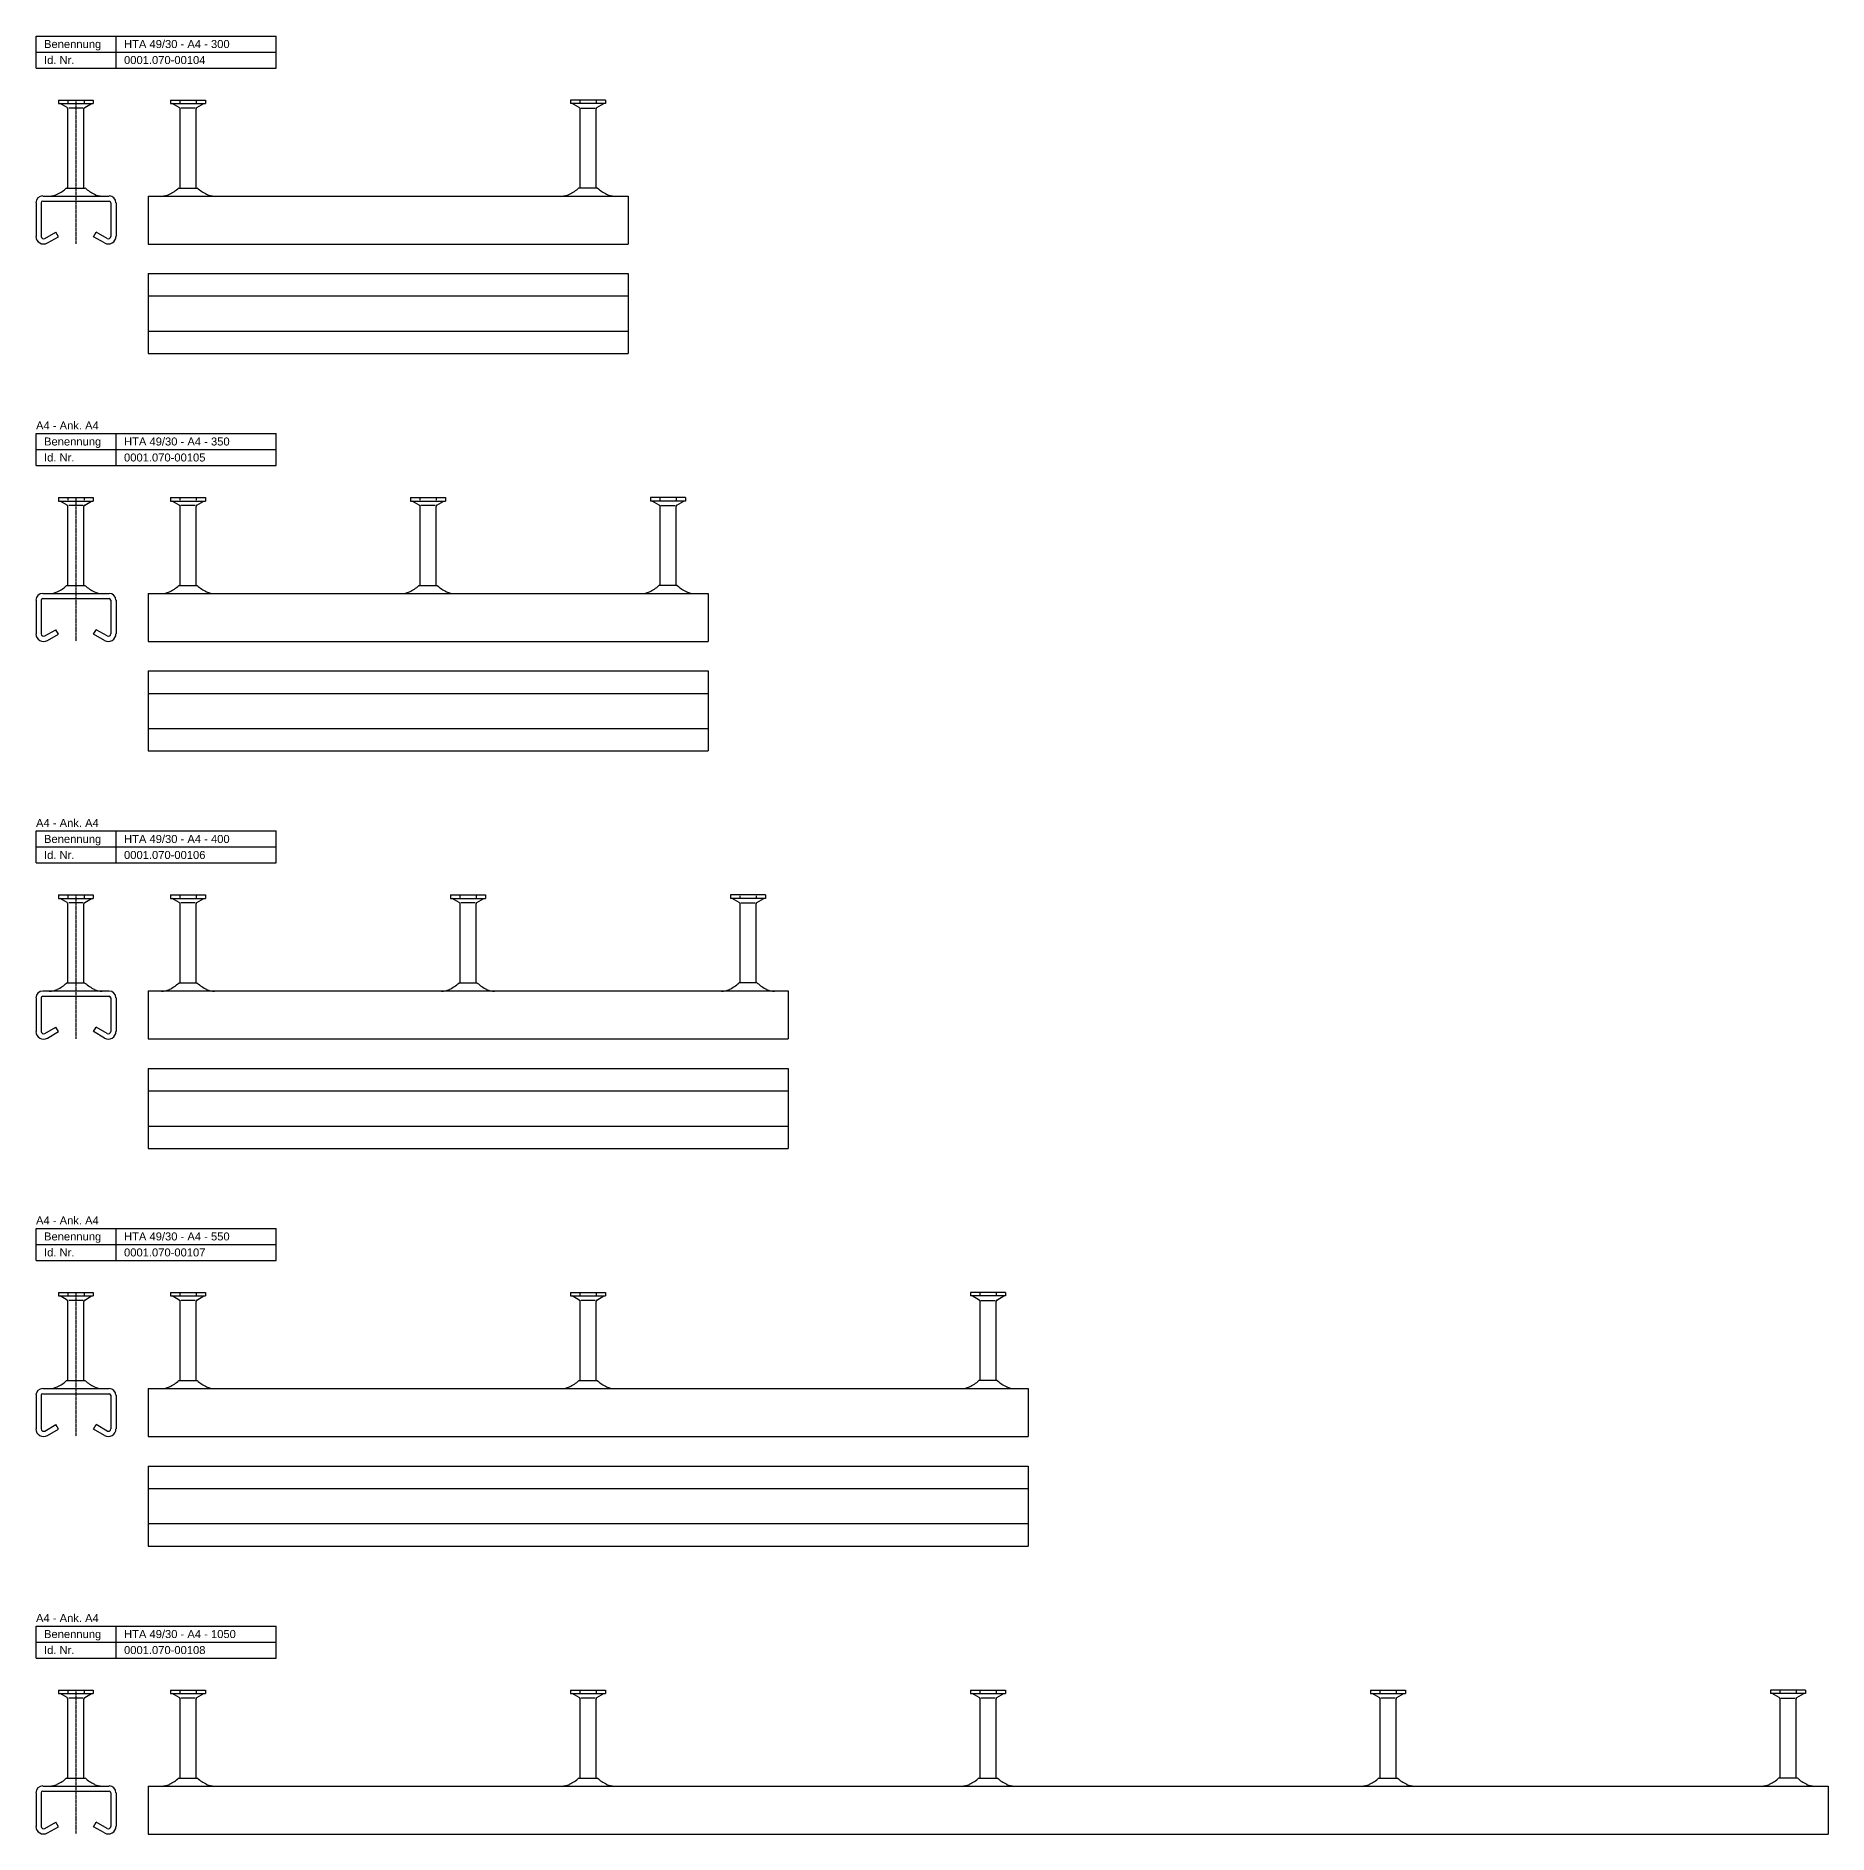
# Model space of a CAD drawing. Header units: millimetres. Extents: x -466 to 5678, y -7065 to 2232.
# Drawn here: x -465 to 655, y -3552 to -2428 of the extents above; entities that cross this region are included whole.
import ezdxf

# ---------------------------------------------------------------- set-up
doc = ezdxf.new("R2010")
doc.units = ezdxf.units.MM
doc.linetypes.add('MITTE2', pattern=[1.125, 0.75, -0.125, 0.125, -0.125])
doc.layers.add('HALFEN', color=2, linetype='CONTINUOUS')
doc.styles.add('ARIAL50', font='ARIAL.TTF', dxfattribs={"height": 5})

msp = doc.modelspace()

# ---------------------------------------------------------------- linework, layer by layer
at = {"layer": 'HALFEN'}
for p, q in [((-464.7, -2428.5), (-314.7, -2428.5)), ((-464.7, -2448.5), (-464.7, -2428.5)), ((-464.7, -2438.5), (-314.7, -2438.5)), ((-414.7, -2448.5), (-414.7, -2428.5)), ((-314.7, -2448.5), (-314.7, -2428.5)), ((-464.7, -2448.5), (-314.7, -2448.5)), ((-450.7, -2468.5), (-428.9, -2468.5)), ((-450.7, -2468.5), (-450.7, -2470.7)), ((-450.7, -2470.7), (-428.9, -2470.7)), ((-445.3, -2473.2), (-449.7, -2470.7)), ((-444.9, -2469), (-444.9, -2470.2)), ((-434.7, -2469), (-434.7, -2470.2)), ((-434.3, -2473.2), (-430, -2470.7)), ((-428.9, -2468.5), (-428.9, -2470.7)), ((-380.7, -2468.5), (-358.8, -2468.5)), ((-380.7, -2468.5), (-380.7, -2470.7)), ((-380.7, -2470.7), (-358.8, -2470.7)), ((-375.2, -2473.2), (-379.6, -2470.7)), ((-374.8, -2469), (-374.8, -2470.2)), ((-364.7, -2469), (-364.7, -2470.2)), ((-364.2, -2473.2), (-359.9, -2470.7)), ((-358.8, -2468.5), (-358.8, -2470.7)), ((-108.8, -2468.5), (-130.7, -2468.5)), ((-130.7, -2468.5), (-130.7, -2470.7)), ((-108.8, -2470.7), (-130.7, -2470.7)), ((-125.2, -2473.2), (-129.6, -2470.7)), ((-124.8, -2469), (-124.8, -2470.2)), ((-114.7, -2469), (-114.7, -2470.2)), ((-114.2, -2473.2), (-109.9, -2470.7)), ((-108.8, -2468.5), (-108.8, -2470.7)), ((-444.8, -2523.5), (-444.8, -2474)), ((-435.3, -2473.5), (-444.3, -2473.5)), ((-434.8, -2523.5), (-434.8, -2474)), ((-374.7, -2523.5), (-374.7, -2474)), ((-365.2, -2473.5), (-374.3, -2473.5)), ((-364.7, -2523.5), (-364.7, -2474)), ((-124.7, -2523.5), (-124.7, -2474)), ((-124.3, -2473.5), (-115.2, -2473.5)), ((-114.7, -2523.5), (-114.7, -2474)), ((-445.6, -2523.5), (-434.1, -2523.5)), ((-375.5, -2523.5), (-364, -2523.5)), ((-114, -2523.5), (-125.5, -2523.5)), ((-464.7, -2532.7), (-464.7, -2553.7)), ((-461.5, -2532.7), (-461.5, -2553.7)), ((-460.5, -2528.5), (-419, -2528.5)), ((-460.5, -2531.7), (-419, -2531.7)), ((-418, -2532.7), (-418, -2553.7)), ((-414.7, -2532.7), (-414.7, -2553.7)), ((-394.7, -2528.5), (-94.7, -2528.5)), ((-394.7, -2528.5), (-394.7, -2558.5)), ((-94.7, -2528.5), (-94.7, -2553.7)), ((-459.2, -2555), (-452.4, -2551)), ((-457.6, -2557.8), (-450.7, -2553.9)), ((-450.7, -2553.9), (-452.4, -2551)), ((-428.7, -2553.9), (-427.1, -2551)), ((-421.9, -2557.8), (-428.7, -2553.9)), ((-420.2, -2555), (-427.1, -2551)), ((-394.7, -2558.5), (-94.7, -2558.5)), ((-94.7, -2553.7), (-94.7, -2558.5)), ((-394.7, -2576.9), (-94.7, -2576.9)), ((-394.7, -2576.9), (-394.7, -2626.9)), ((-94.7, -2576.9), (-94.7, -2626.9)), ((-394.7, -2590.9), (-94.7, -2590.9)), ((-394.7, -2612.9), (-94.7, -2612.9)), ((-394.7, -2626.9), (-94.7, -2626.9)), ((-464.7, -2676.9), (-314.7, -2676.9)), ((-464.7, -2696.9), (-464.7, -2676.9)), ((-414.7, -2696.9), (-414.7, -2676.9)), ((-314.7, -2696.9), (-314.7, -2676.9)), ((-464.7, -2686.9), (-314.7, -2686.9)), ((-464.7, -2696.9), (-314.7, -2696.9)), ((-450.7, -2716.9), (-428.9, -2716.9)), ((-450.7, -2716.9), (-450.7, -2719.1)), ((-450.7, -2719.1), (-428.9, -2719.1)), ((-445.3, -2721.6), (-449.7, -2719.1)), ((-444.9, -2717.4), (-444.9, -2718.6)), ((-434.7, -2717.4), (-434.7, -2718.6)), ((-434.3, -2721.6), (-430, -2719.1)), ((-428.9, -2716.9), (-428.9, -2719.1)), ((-380.7, -2716.9), (-358.8, -2716.9)), ((-380.7, -2716.9), (-380.7, -2719.1)), ((-380.7, -2719.1), (-358.8, -2719.1)), ((-375.2, -2721.6), (-379.6, -2719.1)), ((-374.8, -2717.4), (-374.8, -2718.6)), ((-364.7, -2717.4), (-364.7, -2718.6)), ((-364.2, -2721.6), (-359.9, -2719.1)), ((-358.8, -2716.9), (-358.8, -2719.1)), ((-230.7, -2716.9), (-208.8, -2716.9)), ((-230.7, -2716.9), (-230.7, -2719.1)), ((-230.7, -2719.1), (-208.8, -2719.1)), ((-225.2, -2721.6), (-229.6, -2719.1)), ((-224.8, -2717.4), (-224.8, -2718.6)), ((-214.7, -2717.4), (-214.7, -2718.6)), ((-214.2, -2721.6), (-209.9, -2719.1)), ((-208.8, -2716.9), (-208.8, -2719.1)), ((-58.8, -2716.9), (-80.7, -2716.9)), ((-80.7, -2716.9), (-80.7, -2719.1)), ((-58.8, -2719.1), (-80.7, -2719.1)), ((-75.2, -2721.6), (-79.6, -2719.1)), ((-74.8, -2717.4), (-74.8, -2718.6)), ((-64.7, -2717.4), (-64.7, -2718.6)), ((-64.2, -2721.6), (-59.9, -2719.1)), ((-58.8, -2716.9), (-58.8, -2719.1)), ((-444.8, -2771.9), (-444.8, -2722.5)), ((-435.3, -2721.9), (-444.3, -2721.9)), ((-434.8, -2771.9), (-434.8, -2722.5)), ((-374.7, -2771.9), (-374.7, -2722.5)), ((-365.2, -2721.9), (-374.3, -2721.9)), ((-364.7, -2771.9), (-364.7, -2722.5)), ((-224.7, -2771.9), (-224.7, -2722.5)), ((-215.2, -2721.9), (-224.3, -2721.9)), ((-214.7, -2771.9), (-214.7, -2722.5)), ((-74.7, -2771.9), (-74.7, -2722.5)), ((-74.3, -2721.9), (-65.2, -2721.9)), ((-64.7, -2771.9), (-64.7, -2722.5)), ((-445.6, -2771.9), (-434.1, -2771.9)), ((-375.5, -2771.9), (-364, -2771.9)), ((-225.5, -2771.9), (-214, -2771.9)), ((-64, -2771.9), (-75.5, -2771.9)), ((-464.7, -2781.1), (-464.7, -2802.1)), ((-461.5, -2781.1), (-461.5, -2802.1)), ((-460.5, -2776.9), (-419, -2776.9)), ((-460.5, -2780.1), (-419, -2780.1)), ((-418, -2781.1), (-418, -2802.1)), ((-414.7, -2781.1), (-414.7, -2802.1)), ((-394.7, -2776.9), (-44.7, -2776.9)), ((-394.7, -2776.9), (-394.7, -2806.9)), ((-44.7, -2776.9), (-44.7, -2802.1)), ((-459.2, -2803.4), (-452.4, -2799.5)), ((-457.6, -2806.3), (-450.7, -2802.3)), ((-450.7, -2802.3), (-452.4, -2799.5)), ((-428.7, -2802.3), (-427.1, -2799.5)), ((-421.9, -2806.3), (-428.7, -2802.3)), ((-420.2, -2803.4), (-427.1, -2799.5)), ((-394.7, -2806.9), (-44.7, -2806.9)), ((-44.7, -2802.1), (-44.7, -2806.9)), ((-394.7, -2825.3), (-44.7, -2825.3)), ((-394.7, -2825.3), (-394.7, -2875.3)), ((-44.7, -2825.3), (-44.7, -2875.3)), ((-394.7, -2839.3), (-44.7, -2839.3)), ((-394.7, -2861.3), (-44.7, -2861.3)), ((-394.7, -2875.3), (-44.7, -2875.3)), ((-464.7, -2925.3), (-314.7, -2925.3)), ((-464.7, -2945.3), (-464.7, -2925.3)), ((-414.7, -2945.3), (-414.7, -2925.3)), ((-314.7, -2945.3), (-314.7, -2925.3)), ((-464.7, -2935.3), (-314.7, -2935.3)), ((-464.7, -2945.3), (-314.7, -2945.3)), ((-450.7, -2965.3), (-428.9, -2965.3)), ((-450.7, -2965.3), (-450.7, -2967.5)), ((-444.9, -2965.8), (-444.9, -2967)), ((-434.7, -2965.8), (-434.7, -2967)), ((-428.9, -2965.3), (-428.9, -2967.5)), ((-380.7, -2965.3), (-358.8, -2965.3)), ((-380.7, -2965.3), (-380.7, -2967.5)), ((-374.8, -2965.8), (-374.8, -2967)), ((-364.7, -2965.8), (-364.7, -2967)), ((-358.8, -2965.3), (-358.8, -2967.5)), ((-205.7, -2965.3), (-183.8, -2965.3)), ((-205.7, -2965.3), (-205.7, -2967.5)), ((-199.8, -2965.8), (-199.8, -2967)), ((-189.7, -2965.8), (-189.7, -2967)), ((-183.8, -2965.3), (-183.8, -2967.5)), ((-8.8, -2965.3), (-30.7, -2965.3)), ((-30.7, -2965.3), (-30.7, -2967.5)), ((-24.8, -2965.8), (-24.8, -2967)), ((-14.7, -2965.8), (-14.7, -2967)), ((-8.8, -2965.3), (-8.8, -2967.5)), ((-450.7, -2967.5), (-428.9, -2967.5)), ((-445.3, -2970), (-449.7, -2967.5)), ((-444.8, -3020.3), (-444.8, -2970.9)), ((-435.3, -2970.3), (-444.3, -2970.3)), ((-434.8, -3020.3), (-434.8, -2970.9)), ((-434.3, -2970), (-430, -2967.5)), ((-380.7, -2967.5), (-358.8, -2967.5)), ((-375.2, -2970), (-379.6, -2967.5)), ((-374.7, -3020.3), (-374.7, -2970.9)), ((-365.2, -2970.3), (-374.3, -2970.3)), ((-364.7, -3020.3), (-364.7, -2970.9)), ((-364.2, -2970), (-359.9, -2967.5)), ((-205.7, -2967.5), (-183.8, -2967.5)), ((-200.2, -2970), (-204.6, -2967.5)), ((-199.7, -3020.3), (-199.7, -2970.9)), ((-190.2, -2970.3), (-199.3, -2970.3)), ((-189.7, -3020.3), (-189.7, -2970.9)), ((-189.2, -2970), (-184.9, -2967.5)), ((-8.8, -2967.5), (-30.7, -2967.5)), ((-25.2, -2970), (-29.6, -2967.5)), ((-24.7, -3020.3), (-24.7, -2970.9)), ((-24.3, -2970.3), (-15.2, -2970.3)), ((-14.7, -3020.3), (-14.7, -2970.9)), ((-14.2, -2970), (-9.9, -2967.5)), ((-445.6, -3020.3), (-434.1, -3020.3)), ((-375.5, -3020.3), (-364, -3020.3)), ((-200.5, -3020.3), (-189, -3020.3)), ((-14, -3020.3), (-25.5, -3020.3)), ((-464.7, -3029.6), (-464.7, -3050.6)), ((-461.5, -3029.6), (-461.5, -3050.6)), ((-460.5, -3025.3), (-419, -3025.3)), ((-460.5, -3028.6), (-419, -3028.6)), ((-418, -3029.6), (-418, -3050.6)), ((-414.7, -3029.6), (-414.7, -3050.6)), ((-394.7, -3025.3), (5.3, -3025.3)), ((-394.7, -3025.3), (-394.7, -3055.3)), ((5.3, -3025.3), (5.3, -3050.6)), ((-459.2, -3051.9), (-452.4, -3047.9)), ((-457.6, -3054.7), (-450.7, -3050.7)), ((-450.7, -3050.7), (-452.4, -3047.9)), ((-428.7, -3050.7), (-427.1, -3047.9)), ((-421.9, -3054.7), (-428.7, -3050.7)), ((-420.2, -3051.9), (-427.1, -3047.9)), ((-394.7, -3055.3), (5.3, -3055.3)), ((5.3, -3050.6), (5.3, -3055.3)), ((-394.7, -3073.7), (5.3, -3073.7)), ((-394.7, -3073.7), (-394.7, -3123.7)), ((5.3, -3073.7), (5.3, -3123.7)), ((-394.7, -3087.7), (5.3, -3087.7)), ((-394.7, -3109.7), (5.3, -3109.7)), ((-394.7, -3123.7), (5.3, -3123.7)), ((-464.7, -3173.7), (-314.7, -3173.7)), ((-464.7, -3193.7), (-464.7, -3173.7)), ((-414.7, -3193.7), (-414.7, -3173.7)), ((-314.7, -3193.7), (-314.7, -3173.7)), ((-464.7, -3183.7), (-314.7, -3183.7)), ((-464.7, -3193.7), (-314.7, -3193.7)), ((-450.7, -3213.7), (-428.9, -3213.7)), ((-450.7, -3213.7), (-450.7, -3215.9)), ((-428.9, -3213.7), (-428.9, -3215.9)), ((-380.7, -3213.7), (-358.8, -3213.7)), ((-380.7, -3213.7), (-380.7, -3215.9)), ((-358.8, -3213.7), (-358.8, -3215.9)), ((-130.7, -3213.7), (-108.8, -3213.7)), ((-130.7, -3213.7), (-130.7, -3215.9)), ((-108.8, -3213.7), (-108.8, -3215.9)), ((141.2, -3213.7), (119.3, -3213.7)), ((119.3, -3213.7), (119.3, -3215.9)), ((141.2, -3213.7), (141.2, -3215.9)), ((-450.7, -3215.9), (-428.9, -3215.9)), ((-445.3, -3218.5), (-449.7, -3215.9)), ((-444.9, -3214.2), (-444.9, -3215.4)), ((-444.8, -3268.7), (-444.8, -3219.3)), ((-435.3, -3218.7), (-444.3, -3218.7)), ((-434.8, -3268.7), (-434.8, -3219.3)), ((-434.7, -3214.2), (-434.7, -3215.4)), ((-434.3, -3218.5), (-430, -3215.9)), ((-380.7, -3215.9), (-358.8, -3215.9)), ((-375.2, -3218.5), (-379.6, -3215.9)), ((-374.8, -3214.2), (-374.8, -3215.4)), ((-374.7, -3268.7), (-374.7, -3219.3)), ((-365.2, -3218.7), (-374.3, -3218.7)), ((-364.7, -3214.2), (-364.7, -3215.4)), ((-364.7, -3268.7), (-364.7, -3219.3)), ((-364.2, -3218.5), (-359.9, -3215.9)), ((-130.7, -3215.9), (-108.8, -3215.9)), ((-125.2, -3218.5), (-129.6, -3215.9)), ((-124.8, -3214.2), (-124.8, -3215.4)), ((-124.7, -3268.7), (-124.7, -3219.3)), ((-115.2, -3218.7), (-124.3, -3218.7)), ((-114.7, -3214.2), (-114.7, -3215.4)), ((-114.7, -3268.7), (-114.7, -3219.3)), ((-114.2, -3218.5), (-109.9, -3215.9)), ((141.2, -3215.9), (119.3, -3215.9)), ((124.8, -3218.5), (120.4, -3215.9)), ((125.2, -3214.2), (125.2, -3215.4)), ((125.3, -3268.7), (125.3, -3219.3)), ((125.7, -3218.7), (134.8, -3218.7)), ((135.3, -3214.2), (135.3, -3215.4)), ((135.3, -3268.7), (135.3, -3219.3)), ((135.8, -3218.5), (140.1, -3215.9)), ((-445.6, -3268.7), (-434.1, -3268.7)), ((-375.5, -3268.7), (-364, -3268.7)), ((-125.5, -3268.7), (-114, -3268.7)), ((136, -3268.7), (124.5, -3268.7)), ((-464.7, -3278), (-464.7, -3299)), ((-461.5, -3278), (-461.5, -3299)), ((-460.5, -3273.7), (-419, -3273.7)), ((-460.5, -3277), (-419, -3277)), ((-418, -3278), (-418, -3299)), ((-414.7, -3278), (-414.7, -3299)), ((-394.7, -3273.7), (155.3, -3273.7)), ((-394.7, -3273.7), (-394.7, -3303.7)), ((155.3, -3273.7), (155.3, -3299)), ((-459.2, -3300.3), (-452.4, -3296.3)), ((-457.6, -3303.1), (-450.7, -3299.1)), ((-450.7, -3299.1), (-452.4, -3296.3)), ((-428.7, -3299.1), (-427.1, -3296.3)), ((-421.9, -3303.1), (-428.7, -3299.1)), ((-420.2, -3300.3), (-427.1, -3296.3)), ((-394.7, -3303.7), (155.3, -3303.7)), ((155.3, -3299), (155.3, -3303.7)), ((-394.7, -3322.2), (155.3, -3322.2)), ((-394.7, -3322.2), (-394.7, -3372.2)), ((155.3, -3322.2), (155.3, -3372.2)), ((-394.7, -3336.2), (155.3, -3336.2)), ((-394.7, -3358.2), (155.3, -3358.2)), ((-394.7, -3372.2), (155.3, -3372.2)), ((-464.7, -3422.2), (-314.7, -3422.2)), ((-464.7, -3442.2), (-464.7, -3422.2)), ((-414.7, -3442.2), (-414.7, -3422.2)), ((-314.7, -3442.2), (-314.7, -3422.2)), ((-464.7, -3432.2), (-314.7, -3432.2)), ((-464.7, -3442.2), (-314.7, -3442.2)), ((-450.7, -3462.2), (-450.7, -3464.4)), ((-450.7, -3462.2), (-428.9, -3462.2)), ((-450.7, -3464.4), (-428.9, -3464.4)), ((-445.3, -3466.9), (-449.7, -3464.4)), ((-444.9, -3462.7), (-444.9, -3463.9)), ((-444.8, -3517.2), (-444.8, -3467.8)), ((-435.3, -3467.2), (-444.3, -3467.2)), ((-434.8, -3517.2), (-434.8, -3467.8)), ((-434.7, -3462.7), (-434.7, -3463.9)), ((-434.3, -3466.9), (-430, -3464.4)), ((-428.9, -3462.2), (-428.9, -3464.4)), ((-380.7, -3462.2), (-380.7, -3464.4)), ((-380.7, -3462.2), (-358.8, -3462.2)), ((-380.7, -3464.4), (-358.8, -3464.4)), ((-375.2, -3466.9), (-379.6, -3464.4)), ((-374.8, -3462.7), (-374.8, -3463.9)), ((-374.7, -3517.2), (-374.7, -3467.8)), ((-365.2, -3467.2), (-374.3, -3467.2)), ((-364.7, -3462.7), (-364.7, -3463.9)), ((-364.7, -3517.2), (-364.7, -3467.8)), ((-364.2, -3466.9), (-359.9, -3464.4)), ((-358.8, -3462.2), (-358.8, -3464.4)), ((-130.7, -3462.2), (-130.7, -3464.4)), ((-130.7, -3462.2), (-108.8, -3462.2)), ((-130.7, -3464.4), (-108.8, -3464.4)), ((-125.2, -3466.9), (-129.6, -3464.4)), ((-124.8, -3462.7), (-124.8, -3463.9)), ((-124.7, -3517.2), (-124.7, -3467.8)), ((-115.2, -3467.2), (-124.3, -3467.2)), ((-114.7, -3462.7), (-114.7, -3463.9)), ((-114.7, -3517.2), (-114.7, -3467.8)), ((-114.2, -3466.9), (-109.9, -3464.4)), ((-108.8, -3462.2), (-108.8, -3464.4)), ((119.3, -3462.2), (119.3, -3464.4)), ((119.3, -3462.2), (141.2, -3462.2)), ((119.3, -3464.4), (141.2, -3464.4)), ((124.8, -3466.9), (120.4, -3464.4)), ((125.2, -3462.7), (125.2, -3463.9)), ((125.3, -3517.2), (125.3, -3467.8)), ((134.8, -3467.2), (125.7, -3467.2)), ((135.3, -3462.7), (135.3, -3463.9)), ((135.3, -3517.2), (135.3, -3467.8)), ((135.8, -3466.9), (140.1, -3464.4)), ((141.2, -3462.2), (141.2, -3464.4)), ((369.3, -3462.2), (391.2, -3462.2)), ((369.3, -3462.2), (369.3, -3464.4)), ((369.3, -3464.4), (391.2, -3464.4)), ((374.8, -3466.9), (370.4, -3464.4)), ((375.2, -3462.7), (375.2, -3463.9)), ((375.3, -3517.2), (375.3, -3467.8)), ((384.8, -3467.2), (375.7, -3467.2)), ((385.3, -3462.7), (385.3, -3463.9)), ((385.3, -3517.2), (385.3, -3467.8)), ((385.8, -3466.9), (390.1, -3464.4)), ((391.2, -3462.2), (391.2, -3464.4)), ((641.2, -3462.2), (619.3, -3462.2)), ((619.3, -3462.2), (619.3, -3464.4)), ((641.2, -3464.4), (619.3, -3464.4)), ((624.8, -3466.9), (620.4, -3464.4)), ((625.2, -3462.7), (625.2, -3463.9)), ((625.3, -3517.2), (625.3, -3467.8)), ((625.7, -3467.2), (634.8, -3467.2)), ((635.3, -3462.7), (635.3, -3463.9)), ((635.3, -3517.2), (635.3, -3467.8)), ((635.8, -3466.9), (640.1, -3464.4)), ((641.2, -3462.2), (641.2, -3464.4)), ((-445.6, -3517.2), (-434.1, -3517.2)), ((-375.5, -3517.2), (-364, -3517.2)), ((-125.5, -3517.2), (-114, -3517.2)), ((124.5, -3517.2), (136, -3517.2)), ((374.5, -3517.2), (386, -3517.2)), ((636, -3517.2), (624.5, -3517.2)), ((-464.7, -3526.4), (-464.7, -3547.4)), ((-461.5, -3526.4), (-461.5, -3547.4)), ((-460.5, -3522.2), (-419, -3522.2)), ((-460.5, -3525.4), (-419, -3525.4)), ((-418, -3526.4), (-418, -3547.4)), ((-414.7, -3526.4), (-414.7, -3547.4)), ((-394.7, -3522.2), (655.3, -3522.2)), ((-394.7, -3522.2), (-394.7, -3552.2)), ((655.3, -3522.2), (655.3, -3547.4)), ((-459.2, -3548.7), (-452.4, -3544.8)), ((-457.6, -3551.5), (-450.7, -3547.6)), ((-450.7, -3547.6), (-452.4, -3544.8)), ((-428.7, -3547.6), (-427.1, -3544.8)), ((-421.9, -3551.5), (-428.7, -3547.6)), ((-420.2, -3548.7), (-427.1, -3544.8)), ((655.3, -3547.4), (655.3, -3552.2)), ((-394.7, -3552.2), (655.3, -3552.2))]:
    msp.add_line(p, q, dxfattribs=at)
at = {"layer": 'HALFEN', "color": 1, "linetype": 'MITTE2'}
for p, q in [((-439.8, -2468.5), (-439.8, -2558.5)), ((-439.8, -2716.9), (-439.8, -2806.9)), ((-439.8, -2965.3), (-439.8, -3055.3)), ((-439.8, -3213.7), (-439.8, -3303.7)), ((-439.8, -3462.2), (-439.8, -3552.2))]:
    msp.add_line(p, q, dxfattribs=at)
at = {"layer": 'HALFEN'}
for centre, radius, start, end in [((-445.8, -2474), 1, 0, 60), ((-433.8, -2474), 1, 120, 180), ((-375.7, -2474), 1, 0, 60), ((-363.7, -2474), 1, 120, 180), ((-125.7, -2474), 1, 0, 60), ((-113.7, -2474), 1, 120, 180), ((-456.4, -2516.7), 11.8, 270, 294.6836), ((-460.7, -2507.2), 22.2, 294.6836, 312.9728), ((-418.9, -2507.2), 22.2, 227.0272, 245.3164), ((-423.3, -2516.7), 11.8, 245.3164, 270), ((-386.3, -2516.7), 11.8, 270, 294.6836), ((-390.6, -2507.2), 22.2, 294.6836, 312.9728), ((-348.8, -2507.2), 22.2, 227.0272, 245.3164), ((-353.2, -2516.7), 11.8, 245.3164, 270), ((-136.3, -2516.7), 11.8, 270, 294.6836), ((-140.6, -2507.2), 22.2, 294.6836, 312.9728), ((-98.8, -2507.2), 22.2, 227.0272, 245.3164), ((-103.2, -2516.7), 11.8, 245.3164, 270), ((-460.5, -2532.7), 4.25, 90, 180), ((-460.5, -2532.7), 1, 90, 180), ((-419, -2532.7), 4.25, 0, 90), ((-419, -2532.7), 1, 0, 90), ((-460, -2553.7), 4.75, 180, 300), ((-460, -2553.7), 1.5, 180, 300), ((-419.5, -2553.7), 4.75, 240, 0), ((-419.5, -2553.7), 1.5, 240, 0), ((-445.8, -2722.5), 1, 0, 60), ((-433.8, -2722.5), 1, 120, 180), ((-375.7, -2722.5), 1, 0, 60), ((-363.7, -2722.5), 1, 120, 180), ((-225.7, -2722.5), 1, 0, 60), ((-213.7, -2722.5), 1, 120, 180), ((-75.7, -2722.5), 1, 0, 60), ((-63.7, -2722.5), 1, 120, 180), ((-460.7, -2755.7), 22.2, 294.6836, 312.9728), ((-418.9, -2755.7), 22.2, 227.0272, 245.3164), ((-390.6, -2755.7), 22.2, 294.6836, 312.9728), ((-348.8, -2755.7), 22.2, 227.0272, 245.3164), ((-240.6, -2755.7), 22.2, 294.6836, 312.9728), ((-198.8, -2755.7), 22.2, 227.0272, 245.3164), ((-90.6, -2755.7), 22.2, 294.6836, 312.9728), ((-48.8, -2755.7), 22.2, 227.0272, 245.3164), ((-460.5, -2781.1), 4.25, 90, 180), ((-460.5, -2781.1), 1, 90, 180), ((-456.4, -2765.1), 11.8, 270, 294.6836), ((-423.3, -2765.1), 11.8, 245.3164, 270), ((-419, -2781.1), 4.25, 0, 90), ((-419, -2781.1), 1, 0, 90), ((-386.3, -2765.1), 11.8, 270, 294.6836), ((-353.2, -2765.1), 11.8, 245.3164, 270), ((-236.3, -2765.1), 11.8, 270, 294.6836), ((-203.2, -2765.1), 11.8, 245.3164, 270), ((-86.3, -2765.1), 11.8, 270, 294.6836), ((-53.2, -2765.1), 11.8, 245.3164, 270), ((-460, -2802.1), 4.75, 180, 300), ((-460, -2802.1), 1.5, 180, 300), ((-419.5, -2802.1), 4.75, 240, 0), ((-419.5, -2802.1), 1.5, 240, 0), ((-445.8, -2970.9), 1, 0, 60), ((-433.8, -2970.9), 1, 120, 180), ((-375.7, -2970.9), 1, 0, 60), ((-363.7, -2970.9), 1, 120, 180), ((-200.7, -2970.9), 1, 0, 60), ((-188.7, -2970.9), 1, 120, 180), ((-25.7, -2970.9), 1, 0, 60), ((-13.7, -2970.9), 1, 120, 180), ((-460.7, -3004.1), 22.2, 294.6836, 312.9728), ((-418.9, -3004.1), 22.2, 227.0272, 245.3164), ((-390.6, -3004.1), 22.2, 294.6836, 312.9728), ((-348.8, -3004.1), 22.2, 227.0272, 245.3164), ((-215.6, -3004.1), 22.2, 294.6836, 312.9728), ((-173.8, -3004.1), 22.2, 227.0272, 245.3164), ((-40.6, -3004.1), 22.2, 294.6836, 312.9728), ((1.2, -3004.1), 22.2, 227.0272, 245.3164), ((-460.5, -3029.6), 4.25, 90, 180), ((-460.5, -3029.6), 1, 90, 180), ((-456.4, -3013.6), 11.8, 270, 294.6836), ((-423.3, -3013.6), 11.8, 245.3164, 270), ((-419, -3029.6), 4.25, 0, 90), ((-419, -3029.6), 1, 0, 90), ((-386.3, -3013.6), 11.8, 270, 294.6836), ((-353.2, -3013.6), 11.8, 245.3164, 270), ((-211.3, -3013.6), 11.8, 270, 294.6836), ((-178.2, -3013.6), 11.8, 245.3164, 270), ((-36.3, -3013.6), 11.8, 270, 294.6836), ((-3.2, -3013.6), 11.8, 245.3164, 270), ((-460, -3050.6), 4.75, 180, 300), ((-460, -3050.6), 1.5, 180, 300), ((-419.5, -3050.6), 4.75, 240, 0), ((-419.5, -3050.6), 1.5, 240, 0), ((-445.8, -3219.3), 1, 0, 60), ((-433.8, -3219.3), 1, 120, 180), ((-375.7, -3219.3), 1, 0, 60), ((-363.7, -3219.3), 1, 120, 180), ((-125.7, -3219.3), 1, 0, 60), ((-113.7, -3219.3), 1, 120, 180), ((124.3, -3219.3), 1, 0, 60), ((136.3, -3219.3), 1, 120, 180), ((-460.7, -3252.5), 22.2, 294.6836, 312.9728), ((-418.9, -3252.5), 22.2, 227.0272, 245.3164), ((-390.6, -3252.5), 22.2, 294.6836, 312.9728), ((-348.8, -3252.5), 22.2, 227.0272, 245.3164), ((-140.6, -3252.5), 22.2, 294.6836, 312.9728), ((-98.8, -3252.5), 22.2, 227.0272, 245.3164), ((109.4, -3252.5), 22.2, 294.6836, 312.9728), ((151.2, -3252.5), 22.2, 227.0272, 245.3164), ((-460.5, -3278), 4.25, 90, 180), ((-460.5, -3278), 1, 90, 180), ((-456.4, -3262), 11.8, 270, 294.6836), ((-423.3, -3262), 11.8, 245.3164, 270), ((-419, -3278), 4.25, 0, 90), ((-419, -3278), 1, 0, 90), ((-386.3, -3262), 11.8, 270, 294.6836), ((-353.2, -3262), 11.8, 245.3164, 270), ((-136.3, -3262), 11.8, 270, 294.6836), ((-103.2, -3262), 11.8, 245.3164, 270), ((113.7, -3262), 11.8, 270, 294.6836), ((146.8, -3262), 11.8, 245.3164, 270), ((-460, -3299), 4.75, 180, 300), ((-460, -3299), 1.5, 180, 300), ((-419.5, -3299), 4.75, 240, 0), ((-419.5, -3299), 1.5, 240, 0), ((-445.8, -3467.8), 1, 0, 60), ((-433.8, -3467.8), 1, 120, 180), ((-375.7, -3467.8), 1, 0, 60), ((-363.7, -3467.8), 1, 120, 180), ((-125.7, -3467.8), 1, 0, 60), ((-113.7, -3467.8), 1, 120, 180), ((124.3, -3467.8), 1, 0, 60), ((136.3, -3467.8), 1, 120, 180), ((374.3, -3467.8), 1, 0, 60), ((386.3, -3467.8), 1, 120, 180), ((624.3, -3467.8), 1, 0, 60), ((636.3, -3467.8), 1, 120, 180), ((-460.7, -3500.9), 22.2, 294.6836, 312.9728), ((-418.9, -3500.9), 22.2, 227.0272, 245.3164), ((-390.6, -3500.9), 22.2, 294.6836, 312.9728), ((-348.8, -3500.9), 22.2, 227.0272, 245.3164), ((-140.6, -3500.9), 22.2, 294.6836, 312.9728), ((-98.8, -3500.9), 22.2, 227.0272, 245.3164), ((109.4, -3500.9), 22.2, 294.6836, 312.9728), ((151.2, -3500.9), 22.2, 227.0272, 245.3164), ((359.4, -3500.9), 22.2, 294.6836, 312.9728), ((401.2, -3500.9), 22.2, 227.0272, 245.3164), ((609.4, -3500.9), 22.2, 294.6836, 312.9728), ((651.2, -3500.9), 22.2, 227.0272, 245.3164), ((-460.5, -3526.4), 4.25, 90, 180), ((-460.5, -3526.4), 1, 90, 180), ((-456.4, -3510.4), 11.8, 270, 294.6836), ((-423.3, -3510.4), 11.8, 245.3164, 270), ((-419, -3526.4), 4.25, 0, 90), ((-419, -3526.4), 1, 0, 90), ((-386.3, -3510.4), 11.8, 270, 294.6836), ((-353.2, -3510.4), 11.8, 245.3164, 270), ((-136.3, -3510.4), 11.8, 270, 294.6836), ((-103.2, -3510.4), 11.8, 245.3164, 270), ((113.7, -3510.4), 11.8, 270, 294.6836), ((146.8, -3510.4), 11.8, 245.3164, 270), ((363.7, -3510.4), 11.8, 270, 294.6836), ((396.8, -3510.4), 11.8, 245.3164, 270), ((613.7, -3510.4), 11.8, 270, 294.6836), ((646.8, -3510.4), 11.8, 245.3164, 270), ((-460, -3547.4), 4.75, 180, 300), ((-460, -3547.4), 1.5, 180, 300), ((-419.5, -3547.4), 4.75, 240, 0), ((-419.5, -3547.4), 1.5, 240, 0)]:
    msp.add_arc(centre, radius, start, end, dxfattribs=at)

# ---------------------------------------------------------------- texts
at = {"layer": 'HALFEN', "style": 'ARIAL50'}
for s, p in [('Benennung', (-459.7, -2436)), ('HTA 49/30 - A4 - 300', (-409.7, -2436)), ('Id. Nr.', (-459.7, -2446)), ('0001.070-00104', (-409.7, -2446)), ('A4 - Ank. A4', (-464.7, -2674.4)), ('Benennung', (-459.7, -2684.4)), ('HTA 49/30 - A4 - 350', (-409.7, -2684.4)), ('Id. Nr.', (-459.7, -2694.4)), ('0001.070-00105', (-409.7, -2694.4)), ('A4 - Ank. A4', (-464.7, -2922.8)), ('Benennung', (-459.7, -2932.8)), ('HTA 49/30 - A4 - 400', (-409.7, -2932.8)), ('Id. Nr.', (-459.7, -2942.8)), ('0001.070-00106', (-409.7, -2942.8)), ('A4 - Ank. A4', (-464.7, -3171.2)), ('Benennung', (-459.7, -3181.2)), ('HTA 49/30 - A4 - 550', (-409.7, -3181.2)), ('Id. Nr.', (-459.7, -3191.2)), ('0001.070-00107', (-409.7, -3191.2)), ('A4 - Ank. A4', (-464.7, -3419.7)), ('Benennung', (-459.7, -3429.7)), ('HTA 49/30 - A4 - 1050', (-409.7, -3429.7)), ('Id. Nr.', (-459.7, -3439.7)), ('0001.070-00108', (-409.7, -3439.7))]:
    msp.add_text(s, height=5, dxfattribs=at).set_placement(p)

doc.saveas('drawing.dxf')
